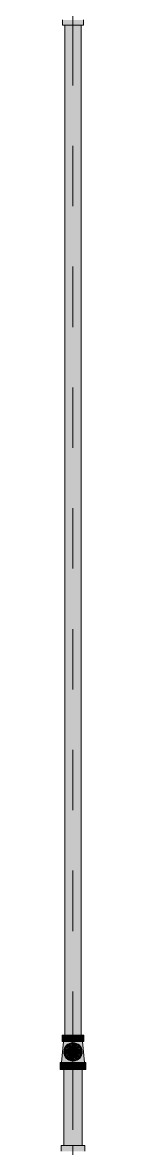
# Model space of a CAD drawing. Header units: millimetres. Extents: x -4000 to 187956, y -58990 to 162485.
# Drawn here: x 19216 to 19284, y 131196 to 134156 of the extents above; entities that cross this region are included whole.
import ezdxf

# ---------------------------------------------------------------- set-up
doc = ezdxf.new("R2010")
doc.units = ezdxf.units.MM
doc.linetypes.add('Dash 1_16_', pattern=[317.5, 158.75, -158.75])
for name, color, linetype, lineweight in [('F-SPRN', 3, 'Continuous', 9), ('P-PIPE', 3, 'Continuous', 9), ('P-PIPE-CNTR', 3, 'Continuous', 9)]:
    doc.layers.add(name, color=color, linetype=linetype, lineweight=lineweight)

# ---------------------------------------------------------------- blocks, each defined once
blk = doc.blocks.new('Sprinkler_Up - DN20-V1094-FFS - TANG 1')
at = {"layer": 'F-SPRN', "transparency": 33554534}
for points in [[(13, 0), (22.2, 0), (18, 13.1), (6.9, 21.2), (-6.9, 21.2), (-18, 13.1), (-22.2, 0), (-3.9, 0.7), (-1.7, 2.9), (-1.2, 3.5), (-0.6, 4), (0.6, 4), (1.2, 3.5), (1.7, 2.9), (4.6, 0)], [(6.9, -21.2), (18, -13.1), (22.2, 0), (3.9, -0.7), (1.7, -2.9), (1.2, -3.5), (0.6, -4), (-0.6, -4), (-1.2, -3.5), (-1.7, -2.9), (-4.6, 0), (-22.2, 0), (-18, -13.1), (-6.9, -21.2), (3.4, -21.2)], [(0, -16.7), (4.3, -16.1), (11.8, -11.8), (16.1, -4.3), (16.1, 4.3), (11.8, 11.8), (8.3, 14.4), (0, 16.7), (-4.3, 16.1), (-11.8, 11.8), (-16.1, 4.3), (-16.1, -4.3), (-11.8, -11.8), (-8.3, -14.4)], [(0, -15.6), (7.8, -13.5), (13.5, -7.8), (15.1, -4), (15.1, 4), (13, 8.3), (7.8, 13.5), (0, 15.6), (-7.8, 13.5), (-11, 11), (-15.1, 4), (-15.1, -4), (-11, -11), (-7.8, -13.5)], [(-10.9, -5.5), (-10.9, 5.4), (-14.5, 5.4), (-14.5, -5.5)], [(-7.7, -5.5), (-7.7, 5.4), (-10.9, 5.4), (-10.9, -5.5)], [(0, -5.5), (0, 5.4), (-7.7, 5.4), (-7.7, -5.5)], [(0, 0), (5.7, 0), (2.9, 4.9), (-2.9, 4.9), (-5.7, 0)], [(2.9, -4.9), (5.7, 0), (-5.7, 0), (-2.9, -4.9)], [(0, 0), (4.6, 0), (0, 4.6), (-4.6, 0)], [(0, -4.6), (4.6, 0), (-4.6, 0)], [(0, -2.6), (1.3, 0), (-1.8, 0)], [(-1.3, 0), (1.8, 0), (0, 2.6)], [(7.7, -5.5), (7.7, 5.4), (0, 5.4), (0, -5.5)], [(10.9, -5.5), (10.9, 5.4), (7.7, 5.4), (7.7, -5.5)], [(10.9, -5.5), (14.5, -5.5), (14.5, 5.4), (10.9, 5.4)]]:
    blk.add_hatch(color=1, dxfattribs=at).paths.add_polyline_path(points)
at = {"layer": 'F-SPRN', "color": 1}
for p, q in [((-11.5, 5.4), (-14.5, 5.4)), ((-14.5, 5.4), (-11.3, 5.4)), ((-14.5, 5.4), (-14.5, 3.7)), ((-14.5, 3.3), (-14.5, 0)), ((-11.5, 5.4), (-11.5, 4)), ((-10.9, 1.9), (-10.9, 3.6)), ((-10.8, 5.4), (-8, 5.4)), ((-8.1, 5.4), (-10.8, 5.4)), ((-8.1, 5.4), (-8.1, 2.8)), ((-8.1, 2.5), (-8.1, 0.7)), ((-7.7, 4.8), (-7.7, 2.7)), ((-7.7, 4.8), (-7.7, 2.7)), ((-7.7, 2.1), (-7.7, 0.5)), ((-7.7, 2.1), (-7.7, 0.5)), ((-6.7, 5.4), (-4.7, 5.4)), ((-5.8, 3.8), (-5.8, 2.2)), ((-2.1, 0), (-2.1, 0)), ((-2.1, 0), (-2.1, -0.1)), ((-0.6, 2), (-0.6, 2)), ((-0.5, 2), (-0.6, 2)), ((0, 2.1), (-0.1, 2.1)), ((2.1, 0), (2.1, 0.1)), ((2.1, 0), (2.1, 0)), ((4.7, 5.4), (6.5, 5.4)), ((7.7, 5.4), (10.8, 5.4)), ((7.7, 5.2), (7.7, 2.7)), ((7.7, 5.2), (7.7, 2.7)), ((7.7, 2.3), (7.7, 0.5)), ((7.7, 2.3), (7.7, 0.5)), ((10.8, 5.4), (8.1, 5.4)), ((8.1, 5.4), (8.1, 2.8)), ((8.1, 2.5), (8.1, 0.4)), ((10.9, 5.4), (13, 5.4)), ((10.9, 3.6), (10.9, 0.2)), ((13, 5.4), (11.5, 5.4)), ((11.5, 5.4), (11.5, 4)), ((11.5, 3), (11.5, 0.2)), ((13.2, 5.4), (14.5, 5.4)), ((14.5, 5.4), (13.2, 5.4)), ((14.5, 5.4), (14.5, -5.5)), ((-14.5, -1.3), (-14.5, -3.7)), ((-11.1, -5.5), (-14.5, -5.5)), ((-14.5, -5.5), (-11.5, -5.5)), ((-10.9, -2.6), (-10.9, -1.3)), ((-10.8, -5.5), (-8.1, -5.5)), ((-7.8, -5.5), (-10.8, -5.5)), ((-8.1, -4.2), (-8.1, -5.5)), ((-7.7, -2.7), (-7.7, -4)), ((-7.7, -2.7), (-7.7, -4)), ((-7, -5.5), (-5.8, -5.5)), ((-4.8, -5.5), (-7, -5.5)), ((-5.8, -2.3), (-5.8, -3.8)), ((0, -2.1), (0.1, -2.1)), ((7, -5.5), (4.8, -5.5)), ((5.8, -2.2), (5.8, -3.8)), ((5.8, -5.5), (7, -5.5)), ((7.7, -0.5), (7.7, -2.3)), ((7.7, -0.5), (7.7, -2.3)), ((7.7, -2.7), (7.7, -5.4)), ((7.7, -2.7), (7.7, -5.4)), ((10.8, -5.5), (7.7, -5.5)), ((8.1, -0.4), (8.1, -2.5)), ((8.1, -2.8), (8.1, -5.5)), ((8.1, -5.5), (10.8, -5.5)), ((10.9, -0.2), (10.9, -3.6)), ((13, -5.5), (10.9, -5.5)), ((11.5, -0.2), (11.5, -3)), ((11.5, -4), (11.5, -5.5)), ((11.5, -5.5), (13, -5.5)), ((13.3, -5.5), (14.5, -5.5)), ((14.5, -5.5), (13.3, -5.5))]:
    blk.add_line(p, q, dxfattribs=at)
at = {"layer": 'F-SPRN', "color": 1, "flags": 128}
for points in [[(-2, 0.7), (-2, 0.6), (-2, 0.5), (-2, 0.5), (-2, 0.4), (-2.1, 0.3), (-2.1, 0.2), (-2.1, 0.1), (-2.1, 0)], [(-1.9, 0.8), (-1.9, 0.8), (-2, 0.7)], [(-1.8, 1), (-1.9, 0.9), (-1.9, 0.8)], [(-1.6, 1.3), (-1.7, 1.2), (-1.7, 1.1), (-1.8, 1.1), (-1.8, 1)], [(-1.4, 1.5), (-1.5, 1.5), (-1.5, 1.4), (-1.6, 1.3), (-1.6, 1.3)], [(-1, 1.8), (-1.1, 1.8), (-1.2, 1.7), (-1.2, 1.7), (-1.3, 1.6), (-1.4, 1.6), (-1.4, 1.5)], [(-0.6, 2), (-0.7, 2), (-0.8, 1.9), (-0.9, 1.9), (-0.9, 1.9), (-1, 1.8)], [(-0.1, 2.1), (-0.1, 2.1), (-0.2, 2.1), (-0.3, 2.1), (-0.4, 2), (-0.5, 2)], [(0.2, 2.1), (0.1, 2.1), (0, 2.1)], [(0.7, 2), (0.6, 2), (0.5, 2), (0.4, 2), (0.4, 2), (0.3, 2.1), (0.2, 2.1)], [(0.8, 1.9), (0.8, 1.9), (0.7, 2)], [(1.3, 1.7), (1.2, 1.7), (1.1, 1.7), (1.1, 1.8), (1, 1.8), (0.9, 1.9), (0.8, 1.9)], [(1.6, 1.4), (1.5, 1.4), (1.4, 1.5), (1.4, 1.5), (1.3, 1.6), (1.3, 1.7)], [(1.7, 1.2), (1.7, 1.2), (1.6, 1.3), (1.6, 1.4)], [(1.8, 1), (1.8, 1.1), (1.7, 1.2)], [(1.9, 0.9), (1.8, 1), (1.8, 1)], [(2.1, 0.1), (2.1, 0.2), (2.1, 0.2), (2.1, 0.3), (2, 0.4), (2, 0.5), (2, 0.6), (2, 0.7), (1.9, 0.7), (1.9, 0.8), (1.9, 0.9)], [(-2.1, -0.1), (-2.1, -0.2), (-2.1, -0.2), (-2.1, -0.3)], [(-2.1, -0.3), (-2, -0.4), (-2, -0.5), (-2, -0.6), (-2, -0.7), (-1.9, -0.7), (-1.9, -0.8), (-1.9, -0.9), (-1.8, -1), (-1.8, -1), (-1.8, -1.1), (-1.7, -1.2), (-1.7, -1.2), (-1.6, -1.3), (-1.6, -1.4), (-1.5, -1.4), (-1.4, -1.5), (-1.4, -1.5), (-1.3, -1.6), (-1.3, -1.7), (-1.2, -1.7), (-1.1, -1.7), (-1.1, -1.8), (-1, -1.8), (-0.9, -1.9), (-0.8, -1.9), (-0.8, -1.9), (-0.7, -2), (-0.6, -2), (-0.5, -2), (-0.4, -2), (-0.4, -2), (-0.3, -2.1), (-0.2, -2.1), (-0.1, -2.1), (0, -2.1)], [(0.1, -2.1), (0.1, -2.1), (0.2, -2.1), (0.3, -2.1), (0.4, -2), (0.5, -2), (0.6, -2), (0.6, -2), (0.7, -2), (0.8, -1.9), (0.9, -1.9), (0.9, -1.9), (1, -1.8), (1.1, -1.8), (1.2, -1.7), (1.2, -1.7), (1.3, -1.6), (1.4, -1.6), (1.4, -1.5), (1.5, -1.5), (1.5, -1.4), (1.6, -1.3), (1.6, -1.3), (1.7, -1.2), (1.7, -1.1), (1.8, -1.1), (1.8, -1), (1.9, -0.9), (1.9, -0.8), (1.9, -0.8), (2, -0.7), (2, -0.6), (2, -0.5), (2, -0.5), (2, -0.4), (2.1, -0.3), (2.1, -0.2), (2.1, -0.1), (2.1, 0)]]:
    blk.add_lwpolyline(points, dxfattribs=at)
at = {"layer": 'F-SPRN', "color": 1}
for radius, start, end in [(22.2, 360, 180), (21.9, 165.6773, 179.2615), (21.9, 144.7698, 164.8151), (21.9, 126.6942, 143.2701), (16.7, 167.6802, 180), (16.7, 167.6802, 180), (16.7, 155.3879, 164.9693), (16.7, 155.3879, 164.9693), (15.6, 166.4265, 180), (15.6, 166.4265, 180), (15.6, 150.9409, 165), (15.6, 159.6139, 165), (16.7, 136.7213, 149.931), (16.7, 136.7213, 149.931), (15.6, 150.9409, 156.3845), (15.6, 138.4214, 150), (15.6, 138.4214, 150), (21.9, 108.2621, 125.7507), (16.7, 121.4181, 130.5751), (16.7, 121.4181, 130.5751), (15.6, 120.5262, 133.2078), (15.6, 120.5262, 133.2078), (16.7, 106.5995, 120), (16.7, 106.5995, 120), (15.6, 114.4363, 119.9813), (15.6, 114.4363, 119.9813), (21.9, 99.348, 107.901), (4.63, 155.7832, 180), (4.63, 155.7832, 180), (16.7, 96.4143, 105), (16.7, 96.4143, 105), (4.63, 109.0192, 138.2703), (4.63, 109.0192, 138.2703), (21.9, 90.145, 98.8503), (15.6, 95.5762, 100.6843), (15.6, 95.5762, 100.6843), (2.56, 109.0192, 168.8278), (2.56, 109.0192, 168.8278), (2.04, 109.0192, 180), (16.7, 83.0684, 90), (16.7, 83.0684, 90), (4.63, 17.9592, 90), (4.63, 17.9592, 90), (3.81, 57.0577, 90), (2.56, 14.5599, 90), (2.56, 14.5599, 90), (2.04, 10.4703, 90), (21.9, 72.5583, 89.4624), (15.6, 75.573, 80.5892), (15.6, 75.573, 80.5892), (3.81, 16.1605, 43.8358), (15.6, 67.5614, 74.5481), (15.6, 67.5614, 74.5481), (16.7, 60, 75), (16.7, 60, 75), (15.6, 60.0187, 65.5637), (15.6, 60.0187, 65.5637), (21.9, 54.2493, 71.7379), (15.6, 46.7922, 60), (15.6, 46.7922, 60), (16.7, 49.4249, 58.5819), (16.7, 49.4249, 58.5819), (15.6, 30, 41.5786), (15.6, 33.2365, 41.5786), (16.7, 30, 38.2559), (16.7, 30, 38.2559), (15.6, 30, 33.2365), (21.9, 36.7299, 51.5887), (15.6, 23.6155, 29.5646), (15.6, 15, 29.5646), (15.6, 15, 20.3861), (16.7, 15, 24.6121), (16.7, 15, 24.6121), (15.6, 360, 13.6618), (15.6, 0, 13.6618), (16.7, 360, 12.3198), (16.7, 0, 12.3198), (21.9, 15.1849, 35.2302), (21.9, 0.7385, 14.3227), (22.2, 180, 360), (21.9, 180.7385, 194.3227), (21.9, 195.1849, 215.2302), (21.9, 216.7299, 233.3058), (16.7, 180, 192.3198), (16.7, 180, 192.3198), (16.7, 195.0307, 204.6121), (16.7, 195.0307, 204.6121), (15.6, 181.9082, 193.6618), (15.6, 181.9082, 193.6618), (15.6, 197.3339, 209.5646), (15.6, 197.3339, 209.5646), (16.7, 210.069, 223.2787), (16.7, 210.069, 223.2787), (15.6, 212.5472, 221.5786), (15.6, 212.5472, 221.5786), (21.9, 234.2493, 251.7379), (16.7, 229.4249, 238.5819), (16.7, 229.4249, 238.5819), (15.6, 233.795, 240), (15.6, 233.795, 240), (16.7, 240, 255), (16.7, 240, 255), (15.6, 240.0187, 254.5481), (15.6, 240.0187, 254.5481), (21.9, 252.5583, 269.4624), (4.63, 197.9592, 0), (4.63, 197.9592, 360), (15.6, 255, 267.64), (15.6, 255, 267.64), (3.81, 196.1605, 360), (2.56, 191.1677, 0), (2.56, 191.1677, 360), (2.04, 190.4703, 0), (16.7, 263.0684, 270), (16.7, 263.0684, 270), (21.9, 270.145, 278.8503), (15.6, 275.5762, 280.6843), (15.6, 275.5762, 280.6843), (16.7, 276.4143, 285), (16.7, 276.4143, 285), (21.9, 279.348, 287.901), (16.7, 286.5995, 300), (16.7, 286.5995, 300), (15.6, 294.4363, 299.9813), (15.6, 294.4363, 299.9813), (21.9, 288.2621, 305.7507), (15.6, 300, 313.2078), (15.6, 300, 313.2078), (16.7, 301.4181, 310.5751), (16.7, 301.4181, 310.5751), (15.6, 318.4214, 330), (15.6, 318.4214, 326.7635), (15.6, 326.7635, 330), (16.7, 321.7441, 330), (16.7, 321.7441, 330), (15.6, 330.4354, 345), (15.6, 330.4354, 336.3845), (21.9, 308.4113, 323.2701), (15.6, 339.6139, 345), (15.6, 346.3382, 360), (15.6, 346.3382, 360), (16.7, 335.3879, 345), (16.7, 335.3879, 345), (16.7, 347.6802, 360), (16.7, 347.6802, 360), (21.9, 324.7698, 344.8151), (21.9, 345.6773, 359.2615)]:
    blk.add_arc((0, 0), radius, start, end, dxfattribs=at)
blk = doc.blocks.new('Steel_Transition_Threaded_HoaPhat - Standard-V1096-FFS - TANG 1')
at = {"layer": 'P-PIPE', "lineweight": 13, "transparency": 33554534}
h = blk.add_hatch(color=1, dxfattribs=at)
h.paths.add_polyline_path([(19250, 128427.6), (19255.8, 128428.4), (19263, 128431.9), (19265.9, 128434.2), (19269.5, 128438.8), (19271.7, 128444.3), (19272.5, 128450.1), (19271.7, 128455.9), (19269.5, 128461.3), (19263, 128468.2), (19261.3, 128469.6), (19255.8, 128471.8), (19250, 128472.6), (19244.2, 128471.8), (19238.8, 128469.6), (19234.1, 128466), (19230.5, 128461.3), (19228.3, 128455.9), (19227.5, 128450.1), (19228.3, 128444.3), (19230.5, 128438.8), (19234.1, 128434.2), (19238.8, 128430.6), (19244.2, 128428.4)])
h.paths.add_polyline_path([(19250, 128430), (19244.8, 128430.7), (19240, 128432.7), (19235.8, 128435.9), (19232.6, 128440), (19230.6, 128444.9), (19229.9, 128450.1), (19230.6, 128455.3), (19232.6, 128460.1), (19235.8, 128464.3), (19240, 128467.5), (19244.8, 128469.5), (19250, 128470.2), (19255.2, 128469.5), (19263, 128465.2), (19264.2, 128464.3), (19267.4, 128460.1), (19269.4, 128455.3), (19270.1, 128450.1), (19269.4, 128444.9), (19267.4, 128440), (19263, 128434.9), (19260.1, 128432.7), (19255.2, 128430.7)])
for points in [[(19250, 128430), (19250, 128433.7), (19241.8, 128435.9), (19235.8, 128441.9), (19233.6, 128450.1), (19235.8, 128458.3), (19241.8, 128464.3), (19250, 128466.5), (19250, 128470.2), (19244.8, 128469.5), (19240, 128467.5), (19235.8, 128464.3), (19232.6, 128460.1), (19230.6, 128455.3), (19229.9, 128450.1), (19230.6, 128444.9), (19232.6, 128440), (19235.8, 128435.9), (19240, 128432.7), (19244.8, 128430.7)], [(19250, 128431.6), (19254.8, 128432.2), (19259.3, 128434.1), (19263.1, 128437), (19266, 128440.8), (19267.9, 128445.3), (19268.5, 128450.1), (19267.9, 128454.9), (19266, 128459.3), (19263, 128463.2), (19259.3, 128466.1), (19254.8, 128468), (19250, 128468.6), (19245.2, 128468), (19240.8, 128466.1), (19236.9, 128463.2), (19234, 128459.3), (19232.1, 128454.9), (19231.5, 128450.1), (19232.1, 128445.3), (19234, 128440.8), (19236.9, 128437), (19240.8, 128434.1), (19245.2, 128432.2)], [(19250, 128430), (19255.2, 128430.7), (19263, 128434.9), (19264.2, 128435.9), (19267.4, 128440), (19269.4, 128444.9), (19270.1, 128450.1), (19269.4, 128455.3), (19267.4, 128460.1), (19263, 128465.2), (19260.1, 128467.5), (19255.2, 128469.5), (19250, 128470.2), (19250, 128466.5), (19258.2, 128464.3), (19264.2, 128458.3), (19266.4, 128450.1), (19264.2, 128441.9), (19258.2, 128435.9), (19250, 128433.7)]]:
    blk.add_hatch(color=1, dxfattribs=at).paths.add_polyline_path(points)
at = {"layer": 'P-PIPE', "color": 20, "lineweight": 13}
for radius, start, end in [(22.5, 90, 270), (22.5, 90, 270), (22.5, 270, 90), (22.5, 270, 90), (20.1, 166.0499, 193.9501), (20.1, 150, 162.7449), (20.1, 197.2551, 210), (18.5, 166.5939, 193.4061), (18.5, 166.5939, 193.4061), (18.5, 157.6232, 165), (18.5, 157.6232, 165), (18.5, 195, 202.3768), (18.5, 195, 202.3768), (20.1, 128.8856, 148.1553), (16.4, 168.5467, 178.9063), (16.4, 184.8393, 191.4533), (18.5, 136.4297, 150), (18.5, 136.4297, 150), (16.4, 158.0319, 163.506), (16.4, 143.5463, 150), (18.5, 123.4976, 133.2041), (18.5, 123.4976, 133.2041), (20.1, 109.6859, 125.0043), (16.4, 121.0738, 128.0319), (18.5, 106.819, 120), (18.5, 106.819, 120), (16.4, 115.1607, 120), (16.4, 107.4657, 111.9681), (20.1, 100.9975, 105), (18.5, 91.4353, 103.2046), (18.5, 91.4353, 103.2046), (16.4, 96.2132, 104.6042), (20.1, 90.5246, 98.5089), (18.5, 78.0986, 90), (18.5, 78.0986, 90), (20.1, 75.0607, 87.9279), (18.5, 60, 75), (18.5, 60, 75), (16.4, 66.9681, 72.9388), (20.1, 54.9957, 75), (16.4, 50.4733, 56.6389), (18.5, 46.7959, 56.5024), (18.5, 46.7959, 56.5024), (18.5, 45, 45.4067), (18.5, 45, 45.4067), (20.1, 31.8447, 49.451), (16.4, 30, 37.0516), (18.5, 30, 43.5703), (18.5, 30, 43.5703), (16.4, 338.0319, 342.8691), (16.4, 353.5463, 8.0319), (18.5, 15, 22.3768), (18.5, 15, 22.3768), (18.5, 337.6232, 345), (18.5, 337.6232, 345), (20.1, 17.2551, 30), (20.1, 330, 342.7449), (18.5, 346.5939, 13.4061), (18.5, 346.5939, 13.4061), (20.1, 346.0499, 13.9501), (20.1, 211.8447, 231.1144), (18.5, 210, 223.5703), (18.5, 210, 223.5703), (16.4, 210.6635, 216.4537), (18.5, 226.7959, 236.5024), (18.5, 226.7959, 236.5024), (20.1, 234.9957, 255), (16.4, 230.4733, 236.6389), (18.5, 240, 255), (18.5, 240, 255), (16.4, 240, 246.5955), (16.4, 250.3629, 255), (20.1, 255.0607, 267.9279), (18.5, 258.0986, 270), (18.5, 258.0986, 270), (16.4, 264.1652, 268.506), (20.1, 270.5246, 278.5089), (18.5, 271.4353, 283.2046), (18.5, 271.4353, 283.2046), (16.4, 276.2132, 283.9063), (20.1, 280.9975, 285), (16.4, 287.4657, 291.9681), (18.5, 286.819, 300), (18.5, 286.819, 300), (16.4, 293.4045, 300), (20.1, 289.6859, 305.0043), (18.5, 303.4976, 313.2041), (18.5, 303.4976, 313.2041), (18.5, 314.5933, 315), (18.5, 314.5933, 315), (20.1, 310.549, 328.1553), (18.5, 316.4297, 330), (18.5, 316.4297, 330)]:
    blk.add_arc((19250, 128450.1), radius, start, end, dxfattribs=at)

msp = doc.modelspace()

# ---------------------------------------------------------------- hatches: boundary and pattern name
at = {"layer": 'P-PIPE', "lineweight": 5, "transparency": 33554534}
for points in [[(19277.4, 134148.9), (19276.4, 134162.2), (19222.7, 134162.2), (19223.6, 134148.9), (19276.4, 134148.9)], [(19250, 131494.3), (19250, 134148.9), (19228.9, 134148.9), (19229.6, 131494.3), (19244.5, 131494.3)], [(19250, 131494.3), (19271.1, 131494.3), (19270.4, 134148.9), (19250, 134148.9), (19250, 131499.1)], [(19222.3, 131477.6), (19250, 131477.6), (19250, 131494.3), (19221.4, 131494.3), (19221.4, 131477.6)], [(19278.6, 131477.6), (19277.7, 131494.3), (19250, 131494.3), (19250, 131477.6), (19277.7, 131477.6)], [(19221, 131422.2), (19250, 131422.2), (19250, 131428.9), (19242.5, 131430.3), (19236.3, 131434), (19231.8, 131439.3), (19229.3, 131445.9), (19229.1, 131453.5), (19231.6, 131460.6), (19236.2, 131466.1), (19244.4, 131470.2), (19250, 131471.2), (19250, 131477.6), (19224.7, 131477.6), (19220, 131422.2)], [(19250, 131426), (19256.2, 131426.8), (19263, 131429.9), (19267.1, 131433), (19270.9, 131438), (19273.3, 131443.8), (19274.1, 131450.1), (19273.3, 131456.3), (19270.9, 131462.1), (19267.1, 131467.1), (19262.1, 131471), (19256.2, 131473.4), (19250, 131474.2), (19243.8, 131473.4), (19237.9, 131471), (19233, 131467.1), (19229.1, 131462.1), (19226.7, 131456.3), (19225.9, 131450.1), (19226.7, 131443.8), (19229.1, 131438), (19233, 131433), (19237.9, 131429.2), (19243.8, 131426.8), (19248.9, 131426.1)], [(19241.7, 131435.6), (19242.8, 131437.6), (19241.7, 131441.7), (19242.8, 131445.9), (19245.8, 131449), (19257.2, 131454.3), (19258.4, 131458.4), (19257.2, 131462.6), (19255.9, 131464.3), (19250, 131466.8), (19241.7, 131464.6), (19235.5, 131458.4), (19233.3, 131450.1), (19235.5, 131441.7), (19238.2, 131438.3)], [(19250, 131422.2), (19280, 131422.2), (19274.4, 131477.6), (19250, 131477.6), (19250, 131471.2), (19259.1, 131468.9), (19263.8, 131466.1), (19268.4, 131460.6), (19270.9, 131453.5), (19270.7, 131445.9), (19268.2, 131439.3), (19263, 131433.6), (19257.5, 131430.3), (19250, 131428.9), (19250, 131426.1)], [(19217.4, 131403.8), (19250, 131403.8), (19250, 131422.2), (19216.2, 131422.2), (19216.2, 131403.8)], [(19243.8, 131203.5), (19250, 131203.5), (19250, 131403.8), (19225.9, 131403.8), (19226.7, 131203.5), (19237.9, 131203.5)], [(19283.8, 131403.8), (19282.6, 131422.2), (19250, 131422.2), (19250, 131403.8), (19282.6, 131403.8)], [(19273.3, 131203.5), (19274.1, 131203.5), (19273.3, 131403.8), (19250, 131403.8), (19250, 131203.5), (19270.9, 131203.5)], [(19279.8, 131188.6), (19280.8, 131188.6), (19279.8, 131203.5), (19219.2, 131203.5), (19220.3, 131188.6), (19276.7, 131188.6)]]:
    msp.add_hatch(color=1, dxfattribs=at).paths.add_polyline_path(points)
at = {"layer": 'P-PIPE', "transparency": 33554534}
msp.add_hatch(color=1, dxfattribs=at).paths.add_polyline_path([(19250, 131433.4), (19258.4, 131435.6), (19263, 131440.3), (19266.1, 131445.8), (19266.1, 131454.4), (19261.8, 131461.9), (19258.4, 131464.6), (19250, 131466.8), (19245.7, 131466.2), (19238.2, 131461.9), (19233.9, 131454.4), (19233.9, 131445.8), (19238.2, 131438.3), (19241.7, 131435.6)])

# ---------------------------------------------------------------- linework, layer by layer
at = {"layer": 'P-PIPE', "color": 20, "lineweight": 13}
for p, q in [((19222.7, 134162.2), (19222.7, 134148.9)), ((19277.4, 134148.9), (19277.4, 134162.2)), ((19222.7, 134148.9), (19228.7, 134148.9)), ((19222.7, 134148.9), (19277.4, 134148.9)), ((19228.9, 134148.9), (19228.9, 131494.3)), ((19229.6, 134148.9), (19228.9, 134148.9)), ((19263.1, 134148.9), (19231.7, 134148.9)), ((19231.7, 134148.9), (19268.4, 134148.9)), ((19268.3, 134148.9), (19263.8, 134148.9)), ((19271.1, 134148.9), (19270.4, 134148.9)), ((19271.1, 131494.3), (19271.1, 134148.9)), ((19271.3, 134148.9), (19277.4, 134148.9)), ((19221.4, 131494.3), (19221.4, 131477.6)), ((19228.8, 131494.3), (19221.4, 131494.3)), ((19250, 131494.3), (19221.4, 131494.3)), ((19228.9, 131494.3), (19229.6, 131494.3)), ((19229.7, 131494.3), (19235.1, 131494.3)), ((19235, 131494.3), (19229.8, 131494.3)), ((19235.6, 131494.3), (19264.4, 131494.3)), ((19250, 131494.3), (19235.7, 131494.3)), ((19264.3, 131494.3), (19250, 131494.3)), ((19278.6, 131494.3), (19250, 131494.3)), ((19264.9, 131494.3), (19270.3, 131494.3)), ((19270.2, 131494.3), (19265, 131494.3)), ((19270.4, 131494.3), (19271.1, 131494.3)), ((19278.6, 131494.3), (19271.2, 131494.3)), ((19278.6, 131477.6), (19278.6, 131494.3)), ((19224.7, 131477.6), (19220, 131422.2)), ((19221.4, 131477.6), (19224.6, 131477.6)), ((19221.4, 131477.6), (19250, 131477.6)), ((19225.5, 131477.6), (19234.7, 131477.6)), ((19235.7, 131477.6), (19241.9, 131477.6)), ((19243.4, 131477.6), (19250, 131477.6)), ((19250, 131477.6), (19256.6, 131477.6)), ((19250, 131477.6), (19278.6, 131477.6)), ((19258.1, 131477.6), (19262.7, 131477.6)), ((19263, 131477.6), (19264.3, 131477.6)), ((19265.3, 131477.6), (19274.5, 131477.6)), ((19280, 131422.2), (19275.3, 131477.6)), ((19275.4, 131477.6), (19278.6, 131477.6)), ((19216.2, 131422.2), (19216.2, 131403.8)), ((19219.8, 131422.2), (19216.2, 131422.2)), ((19250, 131422.2), (19216.2, 131422.2)), ((19216.2, 131403.8), (19225.8, 131403.8)), ((19216.2, 131403.8), (19250, 131403.8)), ((19241.3, 131422.2), (19221, 131422.2)), ((19225.9, 131403.8), (19225.9, 131203.5)), ((19232.9, 131403.8), (19225.9, 131403.8)), ((19226.6, 131403.8), (19232.9, 131403.8)), ((19233.1, 131403.8), (19250, 131403.8)), ((19266.9, 131403.8), (19233.1, 131403.8)), ((19250, 131422.2), (19242.2, 131422.2)), ((19257.8, 131422.2), (19250, 131422.2)), ((19283.8, 131422.2), (19250, 131422.2)), ((19250, 131403.8), (19262.2, 131403.8)), ((19250, 131403.8), (19283.8, 131403.8)), ((19279, 131422.2), (19258.7, 131422.2)), ((19263.1, 131403.8), (19266.9, 131403.8)), ((19267.1, 131403.8), (19273.4, 131403.8)), ((19274.1, 131403.8), (19267.1, 131403.8)), ((19274.1, 131203.5), (19274.1, 131403.8)), ((19274.2, 131403.8), (19283.8, 131403.8)), ((19283.8, 131422.2), (19280.2, 131422.2)), ((19283.8, 131403.8), (19283.8, 131422.2)), ((19219.2, 131203.5), (19219.2, 131188.6)), ((19280.8, 131203.5), (19219.2, 131203.5)), ((19225.7, 131203.5), (19219.2, 131203.5)), ((19225.9, 131203.5), (19228, 131203.5)), ((19228.2, 131203.5), (19226.5, 131203.5)), ((19262.2, 131203.5), (19229, 131203.5)), ((19229.1, 131203.5), (19270.9, 131203.5)), ((19271, 131203.5), (19263.1, 131203.5)), ((19273.5, 131203.5), (19271.8, 131203.5)), ((19272, 131203.5), (19274.1, 131203.5)), ((19280.8, 131203.5), (19274.3, 131203.5)), ((19280.8, 131188.6), (19280.8, 131203.5))]:
    msp.add_line(p, q, dxfattribs=at)
for radius, start, end in [(24.1, 90, 267.2695), (24.1, 90, 270), (21.1, 137.2293, 141.8404), (21.1, 128.0211, 135), (21.1, 108.8679, 125.8689), (21.1, 99.731, 105), (21.1, 90, 98.0211), (24.1, 272.7305, 90), (24.1, 270, 90), (21.1, 75, 87.7707), (21.1, 62.2293, 68.0211), (21.1, 54.1311, 60), (21.1, 39.4236, 50.5764), (21.1, 165.7378, 177.9758), (21.1, 183.5565, 194.2622), (21.1, 158.0211, 165), (21.1, 195, 203.0211), (21.1, 151.0876, 154.6013), (21.1, 205.3987, 210), (21.1, 219.3488, 233.0211), (21.1, 234.4236, 245.5764), (21.1, 291.9789, 305.8689), (21.1, 315, 320.0725), (21.1, 321.9789, 326.1637), (21.1, 25.3987, 30), (21.1, 330, 334.6013), (21.1, 336.9789, 345), (21.1, 15, 21.9789), (21.1, 345.7378, 357.9758), (21.1, 2.0242, 12.7707), (21.1, 246.9789, 251.1321), (21.1, 255, 270), (24.1, 267.2695, 270), (21.1, 270, 276.9789), (24.1, 270, 272.7305), (21.1, 279.731, 285)]:
    msp.add_arc((19250, 131450.1), radius, start, end, dxfattribs=at)
at = {"layer": 'P-PIPE', "color": 1}
for centre, radius, start, end in [((19250, 131458.4), 8.35, 69.0027, 79.2369), ((19250, 131458.4), 8.35, 20.1285, 29.0413), ((19250, 131458.4), 8.35, 8.0385, 17.9918), ((19250, 131450.1), 16.7, 46.0317, 57.203), ((19250, 131450.1), 16.7, 39.3092, 45.2846), ((19250, 131450.1), 16.7, 170.1108, 177.203), ((19250, 131450.1), 16.7, 182.797, 189.8892), ((19250, 131450.1), 16.7, 190.2154, 195.2487), ((19250, 131450.1), 16.7, 157.579, 164.2722), ((19250, 131450.1), 16.7, 231.8726, 237.203), ((19250, 131441.7), 8.35, 172.0327, 181.5407), ((19250, 131441.7), 8.35, 199.9004, 209.0413), ((19250, 131441.7), 8.35, 131.0366, 150), ((19250, 131441.7), 8.35, 226.6998, 237.8461), ((19250, 131441.7), 8.35, 115.6806, 125.5287), ((19250, 131441.7), 8.35, 100.6842, 114.0387), ((19250, 131441.7), 8.35, 249.0027, 259.2369), ((19250, 131450.1), 16.7, 264.6626, 273.5288), ((19250, 131441.7), 8.35, 90, 100.6842), ((19250, 131458.4), 8.35, 270, 280.6842), ((19250, 131458.4), 8.35, 316.3183, 330), ((19250, 131458.4), 8.35, 352.2824, 1.6717), ((19250, 131450.1), 16.7, 308.1274, 313.9683), ((19250, 131450.1), 16.7, 314.7154, 320.6908), ((19250, 131450.1), 16.7, 32.3031, 39.2955), ((19250, 131450.1), 16.7, 16.9375, 22.421), ((19250, 131450.1), 16.7, 337.2636, 343.0625), ((19250, 131450.1), 16.7, 4.3093, 9.8892)]:
    msp.add_arc(centre, radius, start, end, dxfattribs=at)
at = {"layer": 'P-PIPE-CNTR', "color": 20, "lineweight": 13}
for p, q in [((19250, 134203.5), (19250, 134148.9)), ((19250, 131474.2), (19250, 131494.3)), ((19250, 131471.2), (19250, 131472.6)), ((19250, 131468.6), (19250, 131470.2)), ((19250, 131463.6), (19250, 131465.2)), ((19250, 131459.8), (19250, 131462.6)), ((19250, 131455.5), (19250, 131459.1)), ((19250, 131452.6), (19250, 131454.3)), ((19250, 131450.1), (19250, 131452.1)), ((19250, 131448), (19250, 131450.1)), ((19250, 131446.1), (19250, 131447.5)), ((19250, 131441.1), (19250, 131444.6)), ((19250, 131438.1), (19250, 131440.1)), ((19250, 131435.3), (19250, 131436.5)), ((19250, 131430), (19250, 131431.6)), ((19250, 131427.6), (19250, 131428.9)), ((19250, 131426.1), (19250, 131427.6)), ((19250, 131403.8), (19250, 131426)), ((19250, 131203.5), (19250, 131148.9))]:
    msp.add_line(p, q, dxfattribs=at)
at = {"layer": 'P-PIPE-CNTR', "color": 1, "linetype": 'Dash 1_16_'}
for p, q in [((19250, 134148.9), (19250, 131494.3)), ((19250, 134148.9), (19250, 131494.3)), ((19250, 131472.6), (19250, 131475.1)), ((19250, 131471.2), (19250, 131472.6)), ((19250, 131468.6), (19250, 131470.2)), ((19250, 131463.6), (19250, 131465.2)), ((19250, 131459.8), (19250, 131462.6)), ((19225, 131450.1), (19227.5, 131450.1)), ((19227.8, 131450.1), (19231.5, 131450.1)), ((19231.5, 131450.1), (19233.3, 131450.1)), ((19236.9, 131450.1), (19240.4, 131450.1)), ((19240.4, 131450.1), (19242.3, 131450.1)), ((19245.4, 131450.1), (19247.6, 131450.1)), ((19248.7, 131450.1), (19250, 131450.1)), ((19250, 131455.5), (19250, 131459.1)), ((19250, 131452.6), (19250, 131454.3)), ((19250, 131450.1), (19250, 131452.1)), ((19250, 131448), (19250, 131450.1)), ((19250, 131450.1), (19251.3, 131450.1)), ((19250, 131445.9), (19250, 131447.5)), ((19250, 131441.1), (19250, 131444.6)), ((19250, 131438.1), (19250, 131440.4)), ((19250, 131435), (19250, 131436.5)), ((19250, 131432.2), (19250, 131433.4)), ((19250, 131430), (19250, 131431.6)), ((19251.8, 131450.1), (19254.6, 131450.1)), ((19255.7, 131450.1), (19263, 131450.1)), ((19266.4, 131450.1), (19268.5, 131450.1)), ((19268.5, 131450.1), (19272.2, 131450.1)), ((19272.5, 131450.1), (19275, 131450.1)), ((19250, 131427.6), (19250, 131428.9)), ((19250, 131425.1), (19250, 131427.6)), ((19250, 131403.8), (19250, 131203.5)), ((19250, 131403.8), (19250, 131203.5))]:
    msp.add_line(p, q, dxfattribs=at)

# ---------------------------------------------------------------- block references
at = {"layer": 'F-SPRN', "color": 1}
msp.add_blockref('Sprinkler_Up - DN20-V1094-FFS - TANG 1', (19250, 131450.1), dxfattribs=at)
at = {"layer": 'P-PIPE', "color": 20, "lineweight": 13}
msp.add_blockref('Steel_Transition_Threaded_HoaPhat - Standard-V1096-FFS - TANG 1', (0, 3000), dxfattribs=at)

doc.saveas('drawing.dxf')
